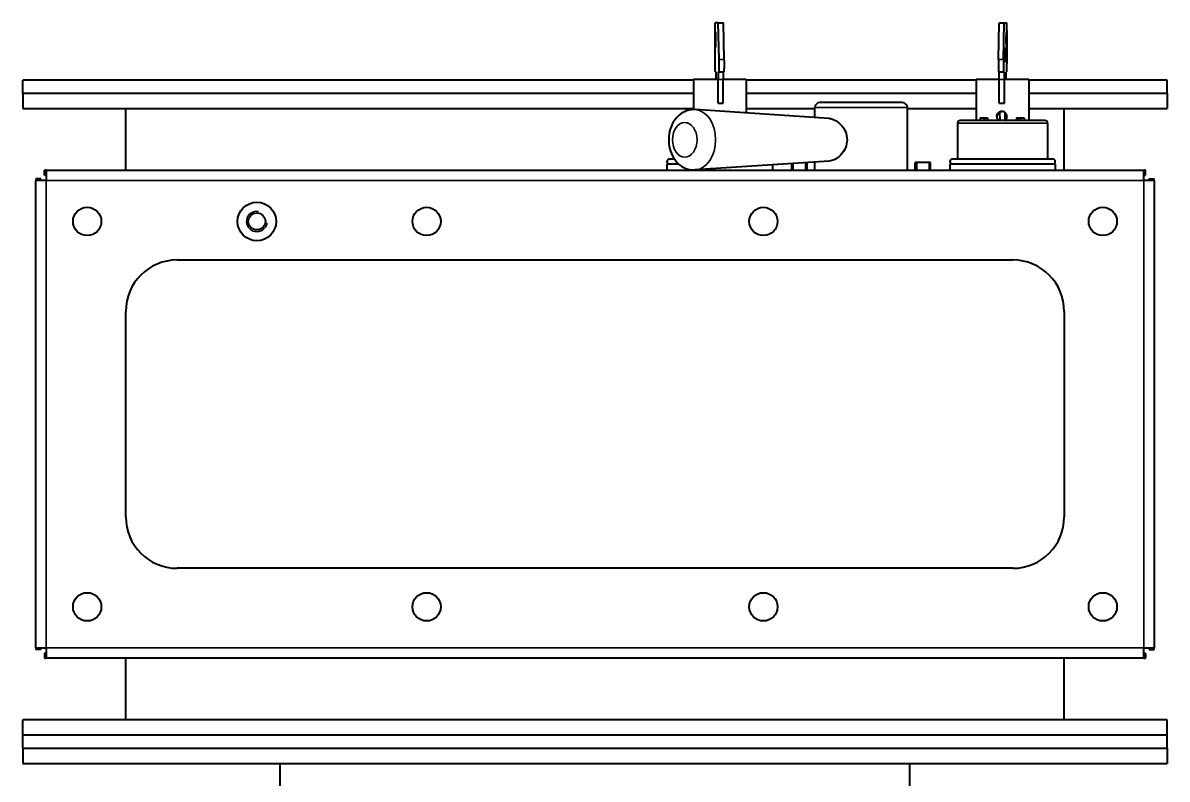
# Model space of a CAD drawing. Header units: millimetres. Extents: x 0 to 4205, y 0 to 2970.
# Drawn here: x 2556.9 to 3001.9, y 1519 to 1813.3 of the extents above; entities that cross this region are included whole.
import ezdxf

# ---------------------------------------------------------------- set-up
doc = ezdxf.new("R2010")
doc.units = ezdxf.units.MM
doc.header["$LTSCALE"] = 5
doc.layers.add('가시적인 것(ISO)', color=3, linetype='Continuous', lineweight=40)
doc.layers.add('가시적인 좁은 것(ISO)', color=3, linetype='Continuous', lineweight=35)

msp = doc.modelspace()

# ---------------------------------------------------------------- linework, layer by layer
at = {"layer": '가시적인 것(ISO)'}
for p, q in [((2827.3361, 1813.3175), (2826.0839, 1813.3175)), ((2827.6907, 1799.0971), (2827.3361, 1813.3175)), ((2827.3361, 1813.3175), (2829.335, 1813.3175)), ((2829.6896, 1799.0971), (2829.335, 1813.3175)), ((2936.2856, 1799.0971), (2936.558, 1813.3175)), ((2936.558, 1813.3175), (2938.5573, 1813.3175)), ((2938.2849, 1799.0971), (2938.5573, 1813.3175)), ((2938.5573, 1813.3175), (2939.5192, 1813.3175)), ((2825.9824, 1810.3175), (2825.9824, 1797.3175)), ((2939.5972, 1810.3175), (2939.5972, 1797.3175)), ((2938.4107, 1803.2817), (2938.4107, 1798.1451)), ((2938.5066, 1803.2817), (2938.4107, 1803.2817)), ((2938.4245, 1802.4867), (2938.4345, 1802.4867)), ((2938.4245, 1801.2637), (2938.4245, 1802.4867)), ((2938.4345, 1802.4867), (2938.5066, 1802.4867)), ((2938.4345, 1801.2637), (2938.4345, 1802.4867)), ((2938.4966, 1802.4867), (2938.4966, 1803.2817)), ((2938.5066, 1802.4867), (2938.5066, 1803.2817)), ((2938.6493, 1802.609), (2938.6593, 1802.609)), ((2938.8739, 1803.2817), (2938.8129, 1803.2817)), ((2938.8129, 1803.2817), (2938.8129, 1798.1451)), ((2938.8267, 1800.8968), (2938.8267, 1802.4867)), ((2938.8267, 1802.4867), (2938.8367, 1802.4867)), ((2938.8367, 1802.4867), (2938.8703, 1802.4867)), ((2938.8367, 1800.8968), (2938.8367, 1802.4867)), ((2939.0495, 1802.609), (2939.0595, 1802.609)), ((2939.2076, 1803.2817), (2939.2076, 1802.4867)), ((2939.2596, 1803.2817), (2939.2076, 1803.2817)), ((2939.2076, 1802.4867), (2939.2357, 1802.4867)), ((2939.2357, 1802.4867), (2939.2357, 1798.1451)), ((2939.2496, 1798.1451), (2939.2496, 1803.2817)), ((2939.2596, 1798.1451), (2939.2596, 1803.2817)), ((2939.3423, 1803.2817), (2939.3423, 1798.1451)), ((2939.3985, 1803.2817), (2939.3423, 1803.2817)), ((2939.3561, 1801.3249), (2939.3561, 1802.4867)), ((2939.3561, 1802.4867), (2939.3661, 1802.4867)), ((2939.3661, 1802.4867), (2939.3988, 1802.4867)), ((2939.3661, 1801.3249), (2939.3661, 1802.4867)), ((2938.4107, 1798.1451), (2938.4345, 1798.1451)), ((2938.4245, 1801.2637), (2938.4345, 1801.2637)), ((2938.4245, 1800.4688), (2938.4345, 1800.4688)), ((2938.4245, 1798.1451), (2938.4245, 1800.4688)), ((2938.5049, 1801.2637), (2938.4345, 1801.2637)), ((2938.4345, 1800.4688), (2938.5049, 1800.4688)), ((2938.4345, 1798.1451), (2938.4345, 1800.4688)), ((2938.4949, 1800.4688), (2938.4949, 1801.2637)), ((2938.5049, 1800.4688), (2938.5049, 1801.2637)), ((2938.601, 1800.7134), (2938.611, 1800.7134)), ((2938.6493, 1798.8177), (2938.6593, 1798.8177)), ((2938.6522, 1800.958), (2938.6522, 1800.163)), ((2938.7294, 1800.958), (2938.6522, 1800.958)), ((2938.6522, 1800.163), (2938.7055, 1800.163)), ((2938.7025, 1801.5513), (2938.7267, 1801.5513)), ((2938.8129, 1798.1451), (2938.8367, 1798.1451)), ((2938.8267, 1800.8968), (2938.8367, 1800.8968)), ((2938.8267, 1798.1451), (2938.8267, 1800.1019)), ((2938.8267, 1800.1019), (2938.8367, 1800.1019)), ((2938.8703, 1800.8968), (2938.8367, 1800.8968)), ((2938.8367, 1800.1019), (2938.8739, 1800.1019)), ((2938.8367, 1798.1451), (2938.8367, 1800.1019)), ((2938.9046, 1801.6784), (2938.9146, 1801.6784)), ((2939.0016, 1800.7067), (2939.0116, 1800.7067)), ((2939.0495, 1798.8177), (2939.0595, 1798.8177)), ((2939.1208, 1800.7134), (2939.1308, 1800.7134)), ((2939.2357, 1798.1451), (2939.2596, 1798.1451)), ((2939.3423, 1798.1451), (2939.4015, 1798.1451)), ((2939.3561, 1801.3249), (2939.3661, 1801.3249)), ((2939.3561, 1798.94), (2939.3561, 1800.5299)), ((2939.3561, 1800.5299), (2939.3661, 1800.5299)), ((2939.3561, 1798.94), (2939.3661, 1798.94)), ((2939.3988, 1801.3249), (2939.3661, 1801.3249)), ((2939.3661, 1800.5299), (2939.401, 1800.5299)), ((2939.3661, 1798.94), (2939.3661, 1800.5299)), ((2939.401, 1798.94), (2939.3661, 1798.94)), ((2939.4155, 1800.9704), (2939.4255, 1800.9704)), ((2939.4292, 1801.9593), (2939.4392, 1801.9593)), ((2939.4356, 1799.7378), (2939.4456, 1799.7378)), ((2826.0839, 1794.3175), (2826.4494, 1794.3175)), ((2827.3446, 1794.3175), (2827.609, 1794.3175)), ((2827.609, 1794.3175), (2829.6078, 1794.3175)), ((2936.3483, 1794.3175), (2938.3477, 1794.3175)), ((2938.5508, 1794.3175), (2938.3477, 1794.3175)), ((2939.5192, 1794.3175), (2939.2384, 1794.3175)), ((2817.6456, 1791.0175), (2556.8956, 1791.0175)), ((2556.8956, 1786.0175), (2556.8956, 1791.0175)), ((2827.2414, 1791.3175), (2817.6456, 1791.3175)), ((2817.6456, 1791.3175), (2817.6456, 1779.5778)), ((2827.2414, 1782.1157), (2827.2414, 1791.3175)), ((2827.243, 1782.1157), (2827.243, 1791.3175)), ((2829.2419, 1782.1157), (2829.2419, 1791.3175)), ((2838.1456, 1791.3175), (2829.2419, 1791.3175)), ((2838.1456, 1791.3175), (2838.1456, 1778.2647)), ((2927.6456, 1791.0175), (2838.1456, 1791.0175)), ((2936.6295, 1791.3175), (2927.6456, 1791.3175)), ((2927.6456, 1791.3175), (2927.6456, 1775.3175)), ((2936.6295, 1782.1157), (2936.6295, 1791.3175)), ((2938.6288, 1782.1157), (2938.6288, 1791.3175)), ((2948.1456, 1791.3175), (2938.63, 1791.3175)), ((2938.63, 1782.1157), (2938.63, 1791.3175)), ((2948.1456, 1791.3175), (2948.1456, 1775.3175)), ((3001.8956, 1791.0175), (2948.1456, 1791.0175)), ((3001.8956, 1786.0175), (3001.8956, 1791.0175)), ((2556.8956, 1786.0175), (2817.6456, 1786.0175)), ((2556.8956, 1786.0175), (2817.6456, 1786.0175)), ((2556.8956, 1786.0175), (2556.8956, 1780.0175)), ((2838.1456, 1786.0175), (2927.6456, 1786.0175)), ((2838.1456, 1786.0175), (2927.6456, 1786.0175)), ((2948.1456, 1786.0175), (3001.8956, 1786.0175)), ((2948.1456, 1786.0175), (3001.8956, 1786.0175)), ((3001.8956, 1786.0175), (3001.8956, 1780.0175)), ((2556.8956, 1780.0175), (2817.6456, 1780.0175)), ((2596.8956, 1756.0175), (2596.8956, 1780.0175)), ((2827.2414, 1782.1157), (2827.243, 1782.1157)), ((2827.243, 1782.1157), (2829.2419, 1782.1157)), ((2838.1456, 1780.0175), (2864.8956, 1780.0175)), ((2864.8956, 1776.5078), (2864.8956, 1780.3175)), ((2898.8956, 1782.3175), (2866.8956, 1782.3175)), ((2900.8956, 1756.0175), (2900.8956, 1780.3175)), ((2900.8956, 1780.0175), (2927.6456, 1780.0175)), ((2936.6295, 1782.1157), (2938.6288, 1782.1157)), ((2938.63, 1782.1157), (2938.6288, 1782.1157)), ((2948.1456, 1780.0175), (3001.8956, 1780.0175)), ((2961.8956, 1756.0175), (2961.8956, 1780.0175)), ((2870.444, 1776.1434), (2818.3913, 1779.5621)), ((2929.2277, 1776.3175), (2929.2277, 1775.3175)), ((2929.2277, 1776.3175), (2931.9816, 1776.3175)), ((2930.7138, 1776.3175), (2930.7138, 1775.3175)), ((2930.9345, 1776.3175), (2930.9345, 1775.3175)), ((2931.9816, 1776.3175), (2931.9816, 1775.3175)), ((2936.9352, 1775.3175), (2936.8746, 1778.6445)), ((2938.9345, 1775.3175), (2938.8788, 1778.3797)), ((2943.3664, 1776.3175), (2943.3664, 1775.3175)), ((2943.3664, 1776.3175), (2946.2674, 1776.3175)), ((2943.8096, 1776.3175), (2943.8096, 1775.3175)), ((2944.8567, 1776.3175), (2944.8567, 1775.3175)), ((2946.2674, 1776.3175), (2946.2674, 1775.3175)), ((2920.3956, 1774.3175), (2920.3956, 1760.3175)), ((2954.3956, 1775.3175), (2921.3956, 1775.3175)), ((2939.0934, 1775.5152), (2939.0898, 1775.449)), ((2955.3956, 1774.3175), (2955.3956, 1760.3175)), ((2812.0175, 1758.3175), (2807.3956, 1758.3175)), ((2807.3956, 1758.3175), (2807.3956, 1756.0175)), ((2810.261, 1760.3175), (2808.3956, 1760.3175)), ((2870.444, 1759.4916), (2818.3913, 1756.0728)), ((2848.3956, 1758.0435), (2848.3956, 1756.0175)), ((2855.8956, 1756.0175), (2855.8956, 1758.5361)), ((2861.8956, 1756.0175), (2861.8956, 1758.9301)), ((2864.8956, 1756.0175), (2864.8956, 1759.1272)), ((2909.8956, 1759.0175), (2903.8956, 1759.0175)), ((2903.8956, 1756.0175), (2903.8956, 1759.0175)), ((2909.8956, 1756.0175), (2909.8956, 1759.0175)), ((2958.3956, 1758.3175), (2917.3956, 1758.3175)), ((2917.3956, 1758.3175), (2917.3956, 1756.0175)), ((2957.3956, 1760.3175), (2918.3956, 1760.3175)), ((2958.3956, 1758.3175), (2958.3956, 1756.0175)), ((2565.8956, 1756.0175), (2565.3098, 1756.0175)), ((2565.3098, 1754.0175), (2565.3098, 1756.0175)), ((2565.8956, 1754.0175), (2565.3098, 1754.0175)), ((2565.8956, 1756.0175), (2992.8956, 1756.0175)), ((2565.8956, 1756.0175), (2565.8956, 1752.0175)), ((2992.8956, 1752.0175), (2992.8956, 1756.0175)), ((2993.4814, 1756.0175), (2992.8956, 1756.0175)), ((2992.8956, 1754.0175), (2993.4814, 1754.0175)), ((2993.4814, 1754.0175), (2993.4814, 1756.0175)), ((2563.8956, 1752.6033), (2561.8956, 1752.6033)), ((2561.8956, 1752.6033), (2561.8956, 1752.0175)), ((2561.8956, 1570.0175), (2561.8956, 1752.0175)), ((2565.8956, 1752.0175), (2561.8956, 1752.0175)), ((2563.8956, 1752.0175), (2563.8956, 1752.6033)), ((2996.8956, 1752.0175), (2992.8956, 1752.0175)), ((2994.8956, 1752.0175), (2994.8956, 1752.6033)), ((2994.8956, 1752.6033), (2996.8956, 1752.6033)), ((2996.8956, 1752.0175), (2996.8956, 1752.6033)), ((2996.8956, 1752.0175), (2996.8956, 1570.0175)), ((2616.8956, 1721.0175), (2941.8956, 1721.0175)), ((2596.8956, 1621.0175), (2596.8956, 1701.0175)), ((2961.8956, 1701.0175), (2961.8956, 1621.0175)), ((2941.8956, 1601.0175), (2616.8956, 1601.0175)), ((2561.8956, 1570.0175), (2565.8956, 1570.0175)), ((2561.8956, 1570.0175), (2561.8956, 1569.4317)), ((2563.8956, 1569.4317), (2561.8956, 1569.4317)), ((2563.8956, 1570.0175), (2563.8956, 1569.4317)), ((2565.8956, 1568.0175), (2565.3098, 1568.0175)), ((2565.3098, 1568.0175), (2565.3098, 1566.0175)), ((2565.8956, 1570.0175), (2565.8956, 1566.0175)), ((2992.8956, 1566.0175), (2992.8956, 1570.0175)), ((2992.8956, 1570.0175), (2996.8956, 1570.0175)), ((2992.8956, 1568.0175), (2993.4814, 1568.0175)), ((2993.4814, 1568.0175), (2993.4814, 1566.0175)), ((2994.8956, 1570.0175), (2994.8956, 1569.4317)), ((2994.8956, 1569.4317), (2996.8956, 1569.4317)), ((2996.8956, 1569.4317), (2996.8956, 1570.0175)), ((2565.3098, 1566.0175), (2565.8956, 1566.0175)), ((2992.8956, 1566.0175), (2565.8956, 1566.0175)), ((2596.8956, 1542.0175), (2596.8956, 1566.0175)), ((2961.8956, 1542.0175), (2961.8956, 1566.0175)), ((2992.8956, 1566.0175), (2993.4814, 1566.0175)), ((3001.8956, 1542.0175), (2556.8956, 1542.0175)), ((2556.8956, 1536.0175), (2556.8956, 1542.0175)), ((3001.8956, 1536.0175), (3001.8956, 1542.0175)), ((3001.8956, 1536.0175), (2556.8956, 1536.0175)), ((2556.8956, 1531.0175), (2556.8956, 1536.0175)), ((3001.8956, 1536.0175), (2556.8956, 1536.0175)), ((3001.8956, 1531.0175), (3001.8956, 1536.0175)), ((2556.8956, 1531.0175), (3001.8956, 1531.0175)), ((2556.8956, 1531.0175), (2556.8956, 1525.0175)), ((2556.8956, 1531.0175), (3001.8956, 1531.0175)), ((3001.8956, 1531.0175), (3001.8956, 1525.0175)), ((2556.8956, 1525.0175), (3001.8956, 1525.0175)), ((2656.8956, 1451.0175), (2656.8956, 1525.0175)), ((2901.8956, 1451.0175), (2901.8956, 1525.0175))]:
    msp.add_line(p, q, dxfattribs=at)
for centre, radius in [((2581.8956, 1736.0175), 5.5), ((2647.8956, 1736.0175), 7.5), ((2713.8956, 1736.0175), 5.5), ((2844.8956, 1736.0175), 5.5), ((2976.8956, 1736.0175), 5.5), ((2647.8956, 1736.0175), 3.3235), ((2581.8956, 1586.0175), 5.5), ((2713.8956, 1586.0175), 5.5), ((2844.8956, 1586.0175), 5.5), ((2976.8956, 1586.0175), 5.5)]:
    msp.add_circle(centre, radius, dxfattribs=at)
for centre, radius, start, end in [((2866.8956, 1780.3175), 2, 90, 180), ((2898.8956, 1780.3175), 2, 0, 90), ((2921.3956, 1774.3175), 1, 90, 180), ((2954.3956, 1774.3175), 1, 0, 90), ((2808.3956, 1759.3175), 1, 90, 270), ((2918.3956, 1759.3175), 1, 90, 270), ((2957.3956, 1759.3175), 1, 270, 90), ((2616.8956, 1701.0175), 20, 90, 180), ((2941.8956, 1701.0175), 20, 0, 90), ((2616.8956, 1621.0175), 20, 180, 270), ((2941.8956, 1621.0175), 20, 270, 0)]:
    msp.add_arc(centre, radius, start, end, dxfattribs=at)
for centre, major_axis, ratio, start_param, end_param in [((2826.0839, 1810.3175), (0, 3), 0.03384274, 0, 1.57079633), ((2939.5192, 1810.3175), (0, 3), 0.02599731, 4.71238898, 6.28318531), ((2827.609, 1797.3175), (0, -3), 0.03384274, 0, 2.20582306), ((2829.6078, 1797.3175), (0, -3), 0.03384274, 0, 2.20582306), ((2936.3483, 1797.3175), (0, -3), 0.02599731, 4.07736224, 6.28318531), ((2938.3477, 1797.3175), (0, -3), 0.02599731, 4.07736224, 6.28318531), ((2826.0839, 1797.3175), (0, -3), 0.03384274, 4.71238898, 6.28318531), ((2826.4494, 1791.3175), (0, 3), 0.03384274, 4.71238898, 6.28318531), ((2827.3446, 1791.3175), (0, 3), 0.03384274, 0, 1.57079633), ((2829.3434, 1791.3175), (0, 3), 0.03384274, 0, 1.57079633), ((2936.5515, 1791.3175), (0, 3), 0.02599731, 4.71238898, 6.28318531), ((2938.5508, 1791.3175), (0, 3), 0.02599731, 4.71238898, 6.28318531), ((2939.2384, 1791.3175), (0, 3), 0.02599731, 0, 1.57079633), ((2939.5192, 1797.3175), (0, -3), 0.02599731, 0, 1.57079633), ((2939.0825, 1776.4215), (0, -1), 0.02599731, 0.43633231, 1.41615472)]:
    msp.add_ellipse(centre, major_axis=major_axis, ratio=ratio, start_param=start_param, end_param=end_param, dxfattribs=at)
for centre, ratio in [((2826.2024, 1806.8175), 0.03384274), ((2939.4282, 1806.8175), 0.02599731)]:
    msp.add_ellipse(centre, major_axis=(0, 3), ratio=ratio, dxfattribs=at)
for points, knots in [([(2938.6593, 1803.404), (2938.6569, 1803.4017), (2938.6521, 1803.3972), (2938.6452, 1803.3584), (2938.6385, 1803.2976), (2938.632, 1803.2112), (2938.6257, 1803.0998), (2938.6197, 1802.963), (2938.614, 1802.8018), (2938.6095, 1802.649), (2938.606, 1802.5178), (2938.6036, 1802.4155), (2938.6013, 1802.3104), (2938.5992, 1802.2029), (2938.5973, 1802.0931), (2938.5955, 1801.9803), (2938.5939, 1801.8644), (2938.5925, 1801.747), (2938.5912, 1801.6262), (2938.5901, 1801.5035), (2938.5892, 1801.3785), (2938.5885, 1801.2502), (2938.5878, 1801.1198), (2938.5875, 1800.9865), (2938.5872, 1800.8509), (2938.5871, 1800.7596), (2938.5871, 1800.7134)], [0, 0, 0, 0, 0.06440966, 0.12713175, 0.18869519, 0.2499531, 0.3113145, 0.37340191, 0.43699638, 0.50232306, 0.5352272, 0.56753231, 0.59931765, 0.63048805, 0.66142618, 0.69208749, 0.72256393, 0.75284128, 0.78302271, 0.81315811, 0.84352701, 0.87410007, 0.90484775, 0.93622105, 0.96770947, 1, 1, 1, 1]), ([(2938.601, 1800.7134), (2938.601, 1800.7746), (2938.6011, 1800.8957), (2938.6018, 1801.0742), (2938.6029, 1801.2475), (2938.6043, 1801.416), (2938.6063, 1801.5786), (2938.6087, 1801.7364), (2938.6115, 1801.8892), (2938.6147, 1802.0337), (2938.6182, 1802.169), (2938.622, 1802.2857), (2938.626, 1802.3866), (2938.6302, 1802.4676), (2938.6347, 1802.5315), (2938.6393, 1802.5757), (2938.6442, 1802.6049), (2938.6476, 1802.6076), (2938.6493, 1802.609)], [0, 0, 0, 0, 0.06228214, 0.12313777, 0.18310441, 0.24335663, 0.30366895, 0.3653625, 0.42838203, 0.49343794, 0.5587387, 0.62189388, 0.68372852, 0.7453156, 0.80683019, 0.86930842, 0.93350979, 1, 1, 1, 1]), ([(2938.611, 1800.7134), (2938.611, 1800.7746), (2938.6111, 1800.8957), (2938.6118, 1801.0742), (2938.6128, 1801.2475), (2938.6143, 1801.416), (2938.6163, 1801.5786), (2938.6187, 1801.7364), (2938.6215, 1801.8892), (2938.6247, 1802.0337), (2938.6282, 1802.169), (2938.632, 1802.2857), (2938.636, 1802.3866), (2938.6402, 1802.4676), (2938.6447, 1802.5315), (2938.6493, 1802.5757), (2938.6542, 1802.6049), (2938.6576, 1802.6076), (2938.6593, 1802.609)], [0, 0, 0, 0, 0.06228214, 0.12313777, 0.18310441, 0.24335663, 0.30366895, 0.3653625, 0.42838203, 0.49343794, 0.5587387, 0.62189388, 0.68372852, 0.7453156, 0.80683019, 0.86930842, 0.93350979, 1, 1, 1, 1]), ([(2938.7167, 1801.5513), (2938.7161, 1801.6199), (2938.7149, 1801.7557), (2938.7127, 1801.9499), (2938.7101, 1802.1344), (2938.7071, 1802.3087), (2938.7038, 1802.4719), (2938.7001, 1802.6252), (2938.696, 1802.7676), (2938.6916, 1802.8991), (2938.6869, 1803.0171), (2938.682, 1803.1203), (2938.677, 1803.2093), (2938.6718, 1803.2796), (2938.6664, 1803.3353), (2938.6608, 1803.3754), (2938.6568, 1803.3925), (2938.6547, 1803.3974), (2938.6545, 1803.3978)], [0, 0, 0, 0, 0.063374915, 0.125434694, 0.186460742, 0.247233484, 0.307729912, 0.368833346, 0.430759571, 0.493705985, 0.556880924, 0.619424008, 0.68145798, 0.743422033, 0.805927639, 0.869346907, 0.934005383, 0.941114775, 0.941114775, 0.941114775, 0.941114775]), ([(2938.7267, 1801.5513), (2938.7261, 1801.6199), (2938.7249, 1801.7557), (2938.7227, 1801.9499), (2938.7201, 1802.1344), (2938.7171, 1802.3087), (2938.7138, 1802.4719), (2938.71, 1802.6252), (2938.706, 1802.7676), (2938.7016, 1802.8991), (2938.6969, 1803.0171), (2938.692, 1803.1203), (2938.687, 1803.2093), (2938.6817, 1803.2796), (2938.6764, 1803.3353), (2938.6708, 1803.3754), (2938.6651, 1803.3999), (2938.6612, 1803.4026), (2938.6593, 1803.404)], [0, 0, 0, 0, 0.063374915, 0.125434694, 0.186460742, 0.247233484, 0.307729912, 0.368833346, 0.430759571, 0.493705985, 0.556880924, 0.619424008, 0.68145798, 0.743422033, 0.805927639, 0.869346907, 0.934005383, 1, 1, 1, 1]), ([(2938.6593, 1802.609), (2938.6606, 1802.6082), (2938.6631, 1802.6066), (2938.6668, 1802.5911), (2938.6704, 1802.5647), (2938.6739, 1802.5313), (2938.6772, 1802.4846), (2938.6803, 1802.4294), (2938.6833, 1802.3631), (2938.6861, 1802.2875), (2938.6888, 1802.2052), (2938.6913, 1802.1217), (2938.6936, 1802.033), (2938.6958, 1801.9429), (2938.6977, 1801.8495), (2938.6995, 1801.7534), (2938.7011, 1801.6541), (2938.7021, 1801.5856), (2938.7025, 1801.5513)], [0, 0, 0, 0, 0.07172454, 0.14104608, 0.20837252, 0.2739109, 0.33845577, 0.40219734, 0.46580792, 0.52954452, 0.59298722, 0.65454628, 0.71466134, 0.7738578, 0.83134583, 0.88834506, 0.9440704, 1, 1, 1, 1]), ([(2938.9046, 1801.6784), (2938.9046, 1801.7365), (2938.9045, 1801.8502), (2938.9039, 1802.0166), (2938.9029, 1802.1745), (2938.9015, 1802.3244), (2938.8997, 1802.4651), (2938.8975, 1802.5991), (2938.8949, 1802.7225), (2938.8919, 1802.8373), (2938.8887, 1802.9399), (2938.8854, 1803.0312), (2938.882, 1803.1094), (2938.8785, 1803.1718), (2938.875, 1803.2205), (2938.8713, 1803.2564), (2938.8676, 1803.2781), (2938.8651, 1803.2805), (2938.8639, 1803.2817)], [0, 0, 0, 0, 0.06990935, 0.13693333, 0.20208557, 0.26532931, 0.3283129, 0.39144478, 0.45527375, 0.52066965, 0.58577214, 0.64849332, 0.70923813, 0.76812294, 0.82638424, 0.8838105, 0.94160867, 1, 1, 1, 1]), ([(2938.8703, 1802.4867), (2938.8716, 1802.4842), (2938.8741, 1802.4792), (2938.8777, 1802.4364), (2938.8812, 1802.3697), (2938.8839, 1802.2917), (2938.8859, 1802.2201), (2938.8872, 1802.1578), (2938.8883, 1802.0921), (2938.8892, 1802.0201), (2938.8899, 1801.9439), (2938.8904, 1801.8619), (2938.8907, 1801.7753), (2938.8908, 1801.7157), (2938.8908, 1801.6851)], [0, 0, 0, 0, 0.1150066, 0.22951552, 0.34729841, 0.47280168, 0.53705832, 0.6000093, 0.66289545, 0.7257167, 0.7906769, 0.85733732, 0.9266507, 1, 1, 1, 1]), ([(2938.9146, 1801.6784), (2938.9146, 1801.7365), (2938.9145, 1801.8502), (2938.9139, 1802.0166), (2938.9129, 1802.1745), (2938.9115, 1802.3244), (2938.9097, 1802.4651), (2938.9075, 1802.5991), (2938.9049, 1802.7225), (2938.9019, 1802.8373), (2938.8987, 1802.9399), (2938.8954, 1803.0312), (2938.892, 1803.1094), (2938.8885, 1803.1718), (2938.885, 1803.2205), (2938.8813, 1803.2564), (2938.8776, 1803.2781), (2938.8751, 1803.2805), (2938.8739, 1803.2817)], [0, 0, 0, 0, 0.06990935, 0.13693333, 0.20208557, 0.26532931, 0.3283129, 0.39144478, 0.45527375, 0.52066965, 0.58577214, 0.64849332, 0.70923813, 0.76812294, 0.82638424, 0.8838105, 0.94160867, 1, 1, 1, 1]), ([(2939.0593, 1803.404), (2939.0569, 1803.4017), (2939.0521, 1803.3972), (2939.045, 1803.3585), (2939.0383, 1803.2979), (2939.0318, 1803.2114), (2939.0256, 1803.1), (2939.0196, 1802.9631), (2939.0139, 1802.8023), (2939.0086, 1802.6185), (2939.0037, 1802.4193), (2938.9995, 1802.206), (2938.9958, 1801.9826), (2938.9929, 1801.7482), (2938.9906, 1801.504), (2938.9889, 1801.2494), (2938.9879, 1800.9847), (2938.9878, 1800.8046), (2938.9877, 1800.7134)], [0, 0, 0, 0, 0.06546991, 0.12901913, 0.19117778, 0.25259569, 0.31391495, 0.3757807, 0.43900092, 0.50366171, 0.5682531, 0.63080653, 0.69206765, 0.75257004, 0.81287445, 0.87383673, 0.9360911, 1, 1, 1, 1]), ([(2939.0016, 1800.7067), (2939.0016, 1800.7717), (2939.0017, 1800.8995), (2939.0024, 1801.0873), (2939.0035, 1801.2679), (2939.005, 1801.441), (2939.007, 1801.6064), (2939.0094, 1801.7642), (2939.0122, 1801.9148), (2939.0155, 1802.0555), (2939.019, 1802.185), (2939.0228, 1802.2982), (2939.0268, 1802.3946), (2939.031, 1802.4737), (2939.0353, 1802.5335), (2939.0399, 1802.578), (2939.0446, 1802.6042), (2939.0478, 1802.6074), (2939.0495, 1802.609)], [0, 0, 0, 0, 0.06621357, 0.13000403, 0.19261242, 0.25465142, 0.31602589, 0.3776457, 0.44055984, 0.50510731, 0.5693339, 0.63173033, 0.69263702, 0.75296437, 0.81327516, 0.87414646, 0.93605397, 1, 1, 1, 1]), ([(2939.0116, 1800.7067), (2939.0116, 1800.7717), (2939.0117, 1800.8995), (2939.0124, 1801.0873), (2939.0135, 1801.2679), (2939.015, 1801.441), (2939.017, 1801.6064), (2939.0194, 1801.7642), (2939.0222, 1801.9148), (2939.0255, 1802.0555), (2939.029, 1802.185), (2939.0328, 1802.2982), (2939.0368, 1802.3946), (2939.041, 1802.4737), (2939.0453, 1802.5335), (2939.0499, 1802.578), (2939.0546, 1802.6042), (2939.0578, 1802.6074), (2939.0595, 1802.609)], [0, 0, 0, 0, 0.06621357, 0.13000403, 0.19261242, 0.25465142, 0.31602589, 0.3776457, 0.44055984, 0.50510731, 0.5693339, 0.63173033, 0.69263702, 0.75296437, 0.81327516, 0.87414646, 0.93605397, 1, 1, 1, 1]), ([(2939.1208, 1800.7134), (2939.1208, 1800.8046), (2939.1207, 1800.9847), (2939.1196, 1801.2495), (2939.118, 1801.504), (2939.1156, 1801.7482), (2939.1127, 1801.9829), (2939.109, 1802.206), (2939.1047, 1802.419), (2939.0998, 1802.6189), (2939.0944, 1802.8016), (2939.0887, 1802.9633), (2939.0828, 1803.0997), (2939.0766, 1803.2114), (2939.0701, 1803.2978), (2939.0634, 1803.3584), (2939.0581, 1803.3881), (2939.055, 1803.3959), (2939.0543, 1803.3974)], [0, 0, 0, 0, 0.063969964, 0.126283829, 0.187358745, 0.24779723, 0.308455049, 0.370011993, 0.432898882, 0.497705101, 0.562761596, 0.626042216, 0.687967087, 0.749142467, 0.81040796, 0.872191176, 0.935137183, 0.955249727, 0.955249727, 0.955249727, 0.955249727]), ([(2939.1308, 1800.7134), (2939.1308, 1800.8046), (2939.1306, 1800.9847), (2939.1296, 1801.2495), (2939.128, 1801.504), (2939.1256, 1801.7482), (2939.1227, 1801.9829), (2939.119, 1802.206), (2939.1147, 1802.419), (2939.1098, 1802.6189), (2939.1044, 1802.8016), (2939.0987, 1802.9633), (2939.0928, 1803.0997), (2939.0866, 1803.2114), (2939.0801, 1803.2978), (2939.0734, 1803.3584), (2939.0664, 1803.3972), (2939.0617, 1803.4017), (2939.0593, 1803.404)], [0, 0, 0, 0, 0.06396996, 0.12628383, 0.18735874, 0.24779723, 0.30845505, 0.37001199, 0.43289888, 0.4977051, 0.5627616, 0.62604222, 0.68796709, 0.74914247, 0.81040796, 0.87219118, 0.93513718, 1, 1, 1, 1]), ([(2939.0595, 1802.609), (2939.0611, 1802.6074), (2939.0642, 1802.6043), (2939.0689, 1802.5778), (2939.0734, 1802.5337), (2939.0777, 1802.4733), (2939.0818, 1802.3946), (2939.0858, 1802.2982), (2939.0895, 1802.1847), (2939.0931, 1802.0555), (2939.0963, 1801.9147), (2939.0992, 1801.7643), (2939.1016, 1801.6062), (2939.1036, 1801.4415), (2939.1051, 1801.2676), (2939.1062, 1801.0874), (2939.1068, 1800.8995), (2939.1069, 1800.7717), (2939.107, 1800.7067)], [0, 0, 0, 0, 0.063244121, 0.124449935, 0.184950834, 0.244601771, 0.30489548, 0.365787748, 0.428194631, 0.492696429, 0.557520489, 0.620704217, 0.682588072, 0.744362156, 0.806562232, 0.869438903, 0.933502702, 1, 1, 1, 1]), ([(2939.4292, 1801.9593), (2939.4292, 1802.0008), (2939.4291, 1802.0828), (2939.4286, 1802.2047), (2939.4278, 1802.3231), (2939.4267, 1802.4396), (2939.4252, 1802.552), (2939.4234, 1802.6618), (2939.4213, 1802.7696), (2939.4189, 1802.8729), (2939.4162, 1802.9699), (2939.4131, 1803.0536), (2939.4098, 1803.124), (2939.4061, 1803.183), (2939.4021, 1803.2276), (2939.3979, 1803.2585), (2939.3933, 1803.278), (2939.3902, 1803.2804), (2939.3885, 1803.2817)], [0, 0, 0, 0, 0.05427115, 0.10739015, 0.1608808, 0.21469696, 0.26932079, 0.32588115, 0.38424246, 0.44534576, 0.5075986, 0.57006323, 0.63424037, 0.70020151, 0.76931843, 0.84191786, 0.91865867, 1, 1, 1, 1]), ([(2939.4392, 1801.9593), (2939.4392, 1802.0008), (2939.4391, 1802.0828), (2939.4386, 1802.2047), (2939.4378, 1802.3231), (2939.4367, 1802.4396), (2939.4352, 1802.552), (2939.4334, 1802.6618), (2939.4313, 1802.7696), (2939.4289, 1802.8729), (2939.4262, 1802.9699), (2939.4231, 1803.0536), (2939.4198, 1803.124), (2939.4161, 1803.183), (2939.4121, 1803.2276), (2939.4079, 1803.2585), (2939.4033, 1803.278), (2939.4002, 1803.2804), (2939.3985, 1803.2817)], [0, 0, 0, 0, 0.05427115, 0.10739015, 0.1608808, 0.21469696, 0.26932079, 0.32588115, 0.38424246, 0.44534576, 0.5075986, 0.57006323, 0.63424037, 0.70020151, 0.76931843, 0.84191786, 0.91865867, 1, 1, 1, 1]), ([(2939.3988, 1802.4867), (2939.3995, 1802.4862), (2939.4008, 1802.4853), (2939.4026, 1802.4764), (2939.4044, 1802.4625), (2939.406, 1802.442), (2939.4075, 1802.4167), (2939.4088, 1802.3844), (2939.4101, 1802.3473), (2939.4115, 1802.2905), (2939.413, 1802.2132), (2939.4144, 1802.1158), (2939.4152, 1802.0117), (2939.4153, 1801.941), (2939.4154, 1801.9058)], [0, 0, 0, 0, 0.07843272, 0.15238941, 0.22341326, 0.29023867, 0.3555143, 0.41829968, 0.48121034, 0.54434747, 0.6661785, 0.77980366, 0.89032424, 1, 1, 1, 1]), ([(2938.5871, 1800.7134), (2938.5871, 1800.6672), (2938.5872, 1800.5759), (2938.5875, 1800.4402), (2938.5878, 1800.307), (2938.5885, 1800.1765), (2938.5892, 1800.0482), (2938.5901, 1799.923), (2938.5912, 1799.8), (2938.5925, 1799.6793), (2938.5939, 1799.5618), (2938.5955, 1799.4464), (2938.5973, 1799.3336), (2938.5992, 1799.2239), (2938.6013, 1799.1155), (2938.6036, 1799.0113), (2938.606, 1798.908), (2938.6095, 1798.777), (2938.614, 1798.6238), (2938.6197, 1798.4639), (2938.6257, 1798.3269), (2938.632, 1798.2155), (2938.6385, 1798.1291), (2938.6452, 1798.0683), (2938.6521, 1798.0296), (2938.6569, 1798.0251), (2938.6593, 1798.0228)], [0, 0, 0, 0, 0.03228892, 0.06377578, 0.09514752, 0.12589367, 0.15646522, 0.18683261, 0.21717714, 0.24715024, 0.2776276, 0.30790591, 0.33856569, 0.36950229, 0.40084952, 0.43246207, 0.4649301, 0.4978326, 0.56315603, 0.62661665, 0.68870097, 0.75005933, 0.81131419, 0.87287457, 0.93559354, 1, 1, 1, 1]), ([(2938.6493, 1798.8177), (2938.6476, 1798.8192), (2938.6442, 1798.8222), (2938.6393, 1798.8497), (2938.6347, 1798.8946), (2938.6302, 1798.957), (2938.626, 1799.0375), (2938.622, 1799.1361), (2938.6182, 1799.2521), (2938.6147, 1799.3854), (2938.6114, 1799.5291), (2938.6087, 1799.6816), (2938.6063, 1799.8392), (2938.6043, 1800.0027), (2938.6028, 1800.1724), (2938.6018, 1800.3475), (2938.6011, 1800.5285), (2938.601, 1800.6512), (2938.601, 1800.7134)], [0, 0, 0, 0, 0.06640324, 0.13047406, 0.19287056, 0.25419293, 0.31555542, 0.37695885, 0.43982936, 0.50459029, 0.56931483, 0.63225193, 0.69358454, 0.75440621, 0.81457962, 0.87541248, 0.93682955, 1, 1, 1, 1]), ([(2938.6593, 1798.8177), (2938.6576, 1798.8192), (2938.6542, 1798.8222), (2938.6493, 1798.8497), (2938.6447, 1798.8946), (2938.6402, 1798.957), (2938.636, 1799.0375), (2938.632, 1799.1361), (2938.6282, 1799.2521), (2938.6247, 1799.3854), (2938.6214, 1799.5291), (2938.6187, 1799.6816), (2938.6163, 1799.8392), (2938.6143, 1800.0027), (2938.6128, 1800.1724), (2938.6118, 1800.3475), (2938.6111, 1800.5285), (2938.611, 1800.6512), (2938.611, 1800.7134)], [0, 0, 0, 0, 0.06640324, 0.13047406, 0.19287056, 0.25419293, 0.31555542, 0.37695885, 0.43982936, 0.50459029, 0.56931483, 0.63225193, 0.69358454, 0.75440621, 0.81457962, 0.87541248, 0.93682955, 1, 1, 1, 1]), ([(2938.6539, 1798.0303), (2938.6543, 1798.0314), (2938.6568, 1798.0384), (2938.6612, 1798.0635), (2938.6672, 1798.1193), (2938.6732, 1798.1971), (2938.6791, 1798.2974), (2938.6851, 1798.4202), (2938.6911, 1798.5647), (2938.696, 1798.7006), (2938.6998, 1798.8208), (2938.7025, 1798.9196), (2938.705, 1799.0239), (2938.7073, 1799.135), (2938.7094, 1799.2524), (2938.7113, 1799.3759), (2938.713, 1799.5063), (2938.7145, 1799.6423), (2938.7158, 1799.7854), (2938.7169, 1799.9341), (2938.7178, 1800.0893), (2938.7185, 1800.2509), (2938.719, 1800.4187), (2938.7194, 1800.5931), (2938.7195, 1800.7736), (2938.7194, 1800.8959), (2938.7194, 1800.958)], [0.039526021, 0.039526021, 0.039526021, 0.039526021, 0.051177171, 0.102589993, 0.155174714, 0.20912061, 0.264631224, 0.322559653, 0.38265442, 0.445787647, 0.477855343, 0.509639611, 0.541142938, 0.572674329, 0.604220101, 0.636398637, 0.668591266, 0.701701418, 0.735311233, 0.769684967, 0.805282549, 0.841591024, 0.879340003, 0.918199691, 0.958465513, 1, 1, 1, 1]), ([(2938.6593, 1798.0228), (2938.6613, 1798.0251), (2938.6652, 1798.0299), (2938.6712, 1798.0635), (2938.6772, 1798.1193), (2938.6832, 1798.1971), (2938.6891, 1798.2974), (2938.6951, 1798.4202), (2938.7011, 1798.5647), (2938.706, 1798.7006), (2938.7098, 1798.8208), (2938.7125, 1798.9196), (2938.715, 1799.0239), (2938.7172, 1799.135), (2938.7194, 1799.2524), (2938.7213, 1799.3759), (2938.723, 1799.5063), (2938.7245, 1799.6423), (2938.7257, 1799.7854), (2938.7269, 1799.9341), (2938.7278, 1800.0893), (2938.7285, 1800.2509), (2938.729, 1800.4187), (2938.7293, 1800.5931), (2938.7295, 1800.7736), (2938.7294, 1800.8959), (2938.7294, 1800.958)], [0, 0, 0, 0, 0.05117717, 0.10258999, 0.15517471, 0.20912061, 0.26463122, 0.32255965, 0.38265442, 0.44578765, 0.47785534, 0.50963961, 0.54114294, 0.57267433, 0.6042201, 0.63639864, 0.66859127, 0.70170142, 0.73531123, 0.76968497, 0.80528255, 0.84159102, 0.87934, 0.91819969, 0.95846551, 1, 1, 1, 1]), ([(2938.7055, 1800.163), (2938.7052, 1800.1233), (2938.7044, 1800.0433), (2938.7029, 1799.9265), (2938.7013, 1799.8107), (2938.6994, 1799.696), (2938.6973, 1799.5834), (2938.6951, 1799.4708), (2938.6925, 1799.3608), (2938.6898, 1799.2506), (2938.6869, 1799.1484), (2938.6836, 1799.0599), (2938.6802, 1798.9849), (2938.6764, 1798.9238), (2938.6725, 1798.8759), (2938.6683, 1798.8415), (2938.6639, 1798.8214), (2938.6608, 1798.819), (2938.6593, 1798.8177)], [0, 0, 0, 0, 0.05318797, 0.10705303, 0.16218644, 0.21879193, 0.27673147, 0.3362687, 0.39805718, 0.46171431, 0.52602663, 0.58940666, 0.65316425, 0.71803149, 0.78432244, 0.85304993, 0.92474576, 1, 1, 1, 1]), ([(2938.8639, 1800.1019), (2938.8651, 1800.1031), (2938.8677, 1800.1054), (2938.8715, 1800.1274), (2938.8751, 1800.1619), (2938.8787, 1800.2096), (2938.8822, 1800.2723), (2938.8856, 1800.3482), (2938.8889, 1800.4378), (2938.8921, 1800.5397), (2938.895, 1800.6521), (2938.8976, 1800.7751), (2938.8998, 1800.9058), (2938.9015, 1801.0451), (2938.903, 1801.1915), (2938.9039, 1801.3471), (2938.9045, 1801.5101), (2938.9046, 1801.6216), (2938.9046, 1801.6784)], [0, 0, 0, 0, 0.05997973, 0.1189684, 0.17747374, 0.2364003, 0.29606904, 0.35686909, 0.4192894, 0.48432662, 0.54938338, 0.61289541, 0.67530614, 0.73771807, 0.80033796, 0.86475181, 0.93112072, 1, 1, 1, 1]), ([(2938.8908, 1801.6851), (2938.8908, 1801.6567), (2938.8907, 1801.601), (2938.8904, 1801.5194), (2938.8899, 1801.4415), (2938.8892, 1801.3685), (2938.8883, 1801.2981), (2938.8872, 1801.2333), (2938.8859, 1801.172), (2938.8839, 1801.098), (2938.8812, 1801.0178), (2938.8777, 1800.9493), (2938.8741, 1800.9039), (2938.8716, 1800.8992), (2938.8703, 1800.8968)], [0, 0, 0, 0, 0.06892712, 0.135342126, 0.199892351, 0.262827391, 0.325800463, 0.388887497, 0.452088287, 0.518286634, 0.646878377, 0.766948586, 0.883443472, 1, 1, 1, 1]), ([(2938.8739, 1800.1019), (2938.8751, 1800.1031), (2938.8777, 1800.1054), (2938.8815, 1800.1274), (2938.8851, 1800.1619), (2938.8887, 1800.2096), (2938.8922, 1800.2723), (2938.8956, 1800.3482), (2938.8989, 1800.4378), (2938.9021, 1800.5397), (2938.905, 1800.6521), (2938.9076, 1800.7751), (2938.9098, 1800.9058), (2938.9115, 1801.0451), (2938.913, 1801.1915), (2938.9139, 1801.3471), (2938.9145, 1801.5101), (2938.9146, 1801.6216), (2938.9146, 1801.6784)], [0, 0, 0, 0, 0.05997973, 0.1189684, 0.17747374, 0.2364003, 0.29606904, 0.35686909, 0.4192894, 0.48432662, 0.54938338, 0.61289541, 0.67530614, 0.73771807, 0.80033796, 0.86475181, 0.93112072, 1, 1, 1, 1]), ([(2938.9877, 1800.7134), (2938.9878, 1800.6231), (2938.9879, 1800.4449), (2938.989, 1800.1825), (2938.9906, 1799.9294), (2938.9929, 1799.6862), (2938.9958, 1799.4525), (2938.9995, 1799.2292), (2939.0037, 1799.015), (2939.0086, 1798.814), (2939.0139, 1798.6284), (2939.0196, 1798.4664), (2939.0256, 1798.3298), (2939.0318, 1798.2172), (2939.0383, 1798.1299), (2939.045, 1798.068), (2939.0521, 1798.0296), (2939.0569, 1798.0251), (2939.0593, 1798.0228)], [0, 0, 0, 0, 0.06329086, 0.12493218, 0.18572682, 0.2458698, 0.3062199, 0.36753038, 0.43031134, 0.49528131, 0.56029276, 0.62369669, 0.68561229, 0.74707562, 0.80861646, 0.87087692, 0.93447734, 1, 1, 1, 1]), ([(2939.0495, 1798.8177), (2939.0478, 1798.8193), (2939.0446, 1798.8225), (2939.0399, 1798.8488), (2939.0353, 1798.8933), (2939.031, 1798.953), (2939.0268, 1799.0324), (2939.0228, 1799.1275), (2939.019, 1799.2409), (2939.0155, 1799.3702), (2939.0122, 1799.511), (2939.0094, 1799.6607), (2939.007, 1799.8182), (2939.005, 1799.9823), (2939.0035, 1800.1534), (2939.0024, 1800.3318), (2939.0017, 1800.5171), (2939.0016, 1800.6429), (2939.0016, 1800.7067)], [0, 0, 0, 0, 0.06421689, 0.126386632, 0.187515767, 0.248082018, 0.308664899, 0.369656842, 0.432317569, 0.496816204, 0.561637086, 0.624554509, 0.686435331, 0.747773999, 0.809152416, 0.871392049, 0.934807209, 1, 1, 1, 1]), ([(2939.0595, 1798.8177), (2939.0578, 1798.8193), (2939.0546, 1798.8225), (2939.0499, 1798.8488), (2939.0453, 1798.8933), (2939.041, 1798.953), (2939.0368, 1799.0324), (2939.0328, 1799.1275), (2939.029, 1799.2409), (2939.0255, 1799.3702), (2939.0222, 1799.511), (2939.0194, 1799.6607), (2939.017, 1799.8182), (2939.015, 1799.9823), (2939.0135, 1800.1534), (2939.0124, 1800.3318), (2939.0117, 1800.5171), (2939.0116, 1800.6429), (2939.0116, 1800.7067)], [0, 0, 0, 0, 0.06421689, 0.126386632, 0.187515767, 0.248082018, 0.308664899, 0.369656842, 0.432317569, 0.496816204, 0.561637086, 0.624554509, 0.686435331, 0.747773999, 0.809152416, 0.871392049, 0.934807209, 1, 1, 1, 1]), ([(2939.0543, 1798.0293), (2939.055, 1798.0309), (2939.0581, 1798.0387), (2939.0634, 1798.0681), (2939.0701, 1798.1301), (2939.0766, 1798.2172), (2939.0828, 1798.3301), (2939.0887, 1798.4663), (2939.0944, 1798.629), (2939.0998, 1798.8136), (2939.1047, 1799.0153), (2939.109, 1799.2291), (2939.1127, 1799.4522), (2939.1156, 1799.6862), (2939.118, 1799.9294), (2939.1196, 1800.1824), (2939.1207, 1800.4449), (2939.1208, 1800.6231), (2939.1208, 1800.7134)], [0.044788081, 0.044788081, 0.044788081, 0.044788081, 0.064915213, 0.127912068, 0.189797334, 0.251186082, 0.312505959, 0.374480854, 0.437945499, 0.503351868, 0.568536524, 0.631650751, 0.693257421, 0.753763327, 0.814040696, 0.874948174, 0.936648524, 1, 1, 1, 1]), ([(2939.0593, 1798.0228), (2939.0617, 1798.0251), (2939.0664, 1798.0296), (2939.0734, 1798.0681), (2939.0801, 1798.1301), (2939.0866, 1798.2172), (2939.0928, 1798.3301), (2939.0987, 1798.4663), (2939.1044, 1798.629), (2939.1098, 1798.8136), (2939.1147, 1799.0153), (2939.119, 1799.2291), (2939.1227, 1799.4522), (2939.1256, 1799.6862), (2939.128, 1799.9294), (2939.1296, 1800.1824), (2939.1306, 1800.4449), (2939.1308, 1800.6231), (2939.1308, 1800.7134)], [0, 0, 0, 0, 0.06491521, 0.12791207, 0.18979733, 0.25118608, 0.31250596, 0.37448085, 0.4379455, 0.50335187, 0.56853652, 0.63165075, 0.69325742, 0.75376333, 0.8140407, 0.87494817, 0.93664852, 1, 1, 1, 1]), ([(2939.107, 1800.7067), (2939.1069, 1800.6429), (2939.1068, 1800.5171), (2939.1062, 1800.3317), (2939.1051, 1800.1536), (2939.1036, 1799.9819), (2939.1016, 1799.8185), (2939.0992, 1799.6606), (2939.0963, 1799.511), (2939.0931, 1799.3702), (2939.0895, 1799.2412), (2939.0858, 1799.1275), (2939.0818, 1799.0323), (2939.0777, 1798.9534), (2939.0734, 1798.8931), (2939.0689, 1798.8489), (2939.0642, 1798.8225), (2939.0611, 1798.8193), (2939.0595, 1798.8177)], [0, 0, 0, 0, 0.06547344, 0.1291616, 0.19166918, 0.25320503, 0.31494563, 0.37709285, 0.44028113, 0.50538106, 0.57015736, 0.63282983, 0.69380697, 0.75435727, 0.81426207, 0.87502044, 0.93648673, 1, 1, 1, 1]), ([(2939.3915, 1798.1451), (2939.3925, 1798.1463), (2939.3946, 1798.1488), (2939.3979, 1798.1659), (2939.4012, 1798.1926), (2939.4047, 1798.2316), (2939.4082, 1798.2803), (2939.4119, 1798.34), (2939.4157, 1798.4111), (2939.4196, 1798.4899), (2939.4234, 1798.5829), (2939.4267, 1798.6968), (2939.4294, 1798.8289), (2939.4317, 1798.9772), (2939.4335, 1799.1439), (2939.4347, 1799.3265), (2939.4355, 1799.5267), (2939.4356, 1799.6658), (2939.4356, 1799.7378)], [0, 0, 0, 0, 0.045469477, 0.093488771, 0.143627723, 0.196604031, 0.252555691, 0.311326573, 0.373904675, 0.439616603, 0.505950269, 0.57052549, 0.634590779, 0.700106434, 0.768120585, 0.8401735, 0.917144063, 1, 1, 1, 1]), ([(2939.4154, 1801.9058), (2939.4153, 1801.8706), (2939.4152, 1801.7999), (2939.4144, 1801.6957), (2939.413, 1801.5976), (2939.4115, 1801.5202), (2939.4101, 1801.4635), (2939.4088, 1801.4261), (2939.4075, 1801.3951), (2939.406, 1801.3695), (2939.4044, 1801.3491), (2939.4026, 1801.3353), (2939.4008, 1801.3264), (2939.3995, 1801.3254), (2939.3988, 1801.3249)], [0, 0, 0, 0, 0.10963582, 0.22011615, 0.33457548, 0.45636215, 0.51947628, 0.58236404, 0.64461516, 0.70986702, 0.7766681, 0.84766608, 0.92159584, 1, 1, 1, 1]), ([(2939.401, 1800.5299), (2939.4022, 1800.5275), (2939.4048, 1800.5227), (2939.4085, 1800.4785), (2939.412, 1800.4102), (2939.4147, 1800.3305), (2939.4168, 1800.2576), (2939.4181, 1800.1957), (2939.4192, 1800.1303), (2939.4201, 1800.06), (2939.4209, 1799.985), (2939.4214, 1799.9056), (2939.4217, 1799.8216), (2939.4217, 1799.7643), (2939.4217, 1799.735)], [0, 0, 0, 0, 0.11712848, 0.23316017, 0.35351179, 0.48097886, 0.54622642, 0.6095758, 0.67173975, 0.73413235, 0.7975734, 0.86284323, 0.92979656, 1, 1, 1, 1]), ([(2939.4217, 1799.735), (2939.4217, 1799.7056), (2939.4217, 1799.6483), (2939.4214, 1799.5643), (2939.4209, 1799.485), (2939.4201, 1799.4099), (2939.4192, 1799.3395), (2939.4181, 1799.2734), (2939.4168, 1799.2115), (2939.4147, 1799.1385), (2939.412, 1799.0599), (2939.4085, 1798.9914), (2939.4048, 1798.9472), (2939.4022, 1798.9424), (2939.401, 1798.94)], [0, 0, 0, 0, 0.07019062, 0.13713172, 0.20238963, 0.26581909, 0.32820029, 0.39098994, 0.45432775, 0.51956339, 0.64655278, 0.76688242, 0.88289292, 1, 1, 1, 1]), ([(2939.4015, 1798.1451), (2939.4025, 1798.1463), (2939.4046, 1798.1488), (2939.4079, 1798.1659), (2939.4112, 1798.1926), (2939.4147, 1798.2316), (2939.4182, 1798.2803), (2939.4219, 1798.34), (2939.4257, 1798.4111), (2939.4296, 1798.4899), (2939.4334, 1798.5829), (2939.4367, 1798.6968), (2939.4394, 1798.8289), (2939.4417, 1798.9772), (2939.4434, 1799.1439), (2939.4447, 1799.3265), (2939.4455, 1799.5267), (2939.4455, 1799.6658), (2939.4456, 1799.7378)], [0, 0, 0, 0, 0.045469477, 0.093488771, 0.143627723, 0.196604031, 0.252555691, 0.311326573, 0.373904675, 0.439616603, 0.505950269, 0.57052549, 0.634590779, 0.700106434, 0.768120585, 0.8401735, 0.917144063, 1, 1, 1, 1]), ([(2939.4155, 1800.9704), (2939.4155, 1800.972), (2939.4157, 1800.9783), (2939.416, 1800.9903), (2939.4165, 1801.0125), (2939.4173, 1801.0442), (2939.4183, 1801.083), (2939.4194, 1801.1321), (2939.4208, 1801.1894), (2939.4224, 1801.253), (2939.424, 1801.3233), (2939.4254, 1801.4016), (2939.4266, 1801.4836), (2939.4276, 1801.5703), (2939.4283, 1801.6614), (2939.4289, 1801.7566), (2939.4292, 1801.8564), (2939.4292, 1801.9246), (2939.4292, 1801.9593)], [0, 0, 0, 0, 0.00527441, 0.02041841, 0.04663565, 0.08337231, 0.12998379, 0.18711255, 0.25471824, 0.33280285, 0.41517946, 0.49629442, 0.57742192, 0.65821838, 0.7402814, 0.82381946, 0.91015354, 1, 1, 1, 1]), ([(2939.4356, 1799.7378), (2939.4356, 1799.7924), (2939.4355, 1799.8979), (2939.4351, 1800.0499), (2939.4343, 1800.1892), (2939.4332, 1800.3159), (2939.4318, 1800.4305), (2939.43, 1800.5317), (2939.428, 1800.6214), (2939.4256, 1800.694), (2939.4233, 1800.7562), (2939.4212, 1800.8116), (2939.4195, 1800.8596), (2939.4181, 1800.8988), (2939.417, 1800.9282), (2939.4162, 1800.9507), (2939.4157, 1800.9624), (2939.4155, 1800.9688), (2939.4155, 1800.9704)], [0, 0, 0, 0, 0.10564587, 0.20451601, 0.29619793, 0.38152204, 0.46299034, 0.54090675, 0.61699884, 0.69328607, 0.76542001, 0.8274343, 0.88004662, 0.92339897, 0.95663151, 0.98096335, 0.9951777, 1, 1, 1, 1]), ([(2939.4255, 1800.9704), (2939.4255, 1800.972), (2939.4257, 1800.9783), (2939.426, 1800.9903), (2939.4265, 1801.0125), (2939.4273, 1801.0442), (2939.4283, 1801.083), (2939.4294, 1801.1321), (2939.4308, 1801.1894), (2939.4324, 1801.253), (2939.434, 1801.3233), (2939.4354, 1801.4016), (2939.4366, 1801.4836), (2939.4376, 1801.5703), (2939.4383, 1801.6614), (2939.4389, 1801.7566), (2939.4392, 1801.8564), (2939.4392, 1801.9246), (2939.4392, 1801.9593)], [0, 0, 0, 0, 0.00527441, 0.02041841, 0.04663565, 0.08337231, 0.12998379, 0.18711255, 0.25471824, 0.33280285, 0.41517946, 0.49629442, 0.57742192, 0.65821838, 0.7402814, 0.82381946, 0.91015354, 1, 1, 1, 1]), ([(2939.4456, 1799.7378), (2939.4456, 1799.7924), (2939.4455, 1799.8979), (2939.445, 1800.0499), (2939.4443, 1800.1892), (2939.4432, 1800.3159), (2939.4418, 1800.4305), (2939.44, 1800.5317), (2939.438, 1800.6214), (2939.4356, 1800.694), (2939.4333, 1800.7562), (2939.4312, 1800.8116), (2939.4295, 1800.8596), (2939.4281, 1800.8988), (2939.427, 1800.9282), (2939.4262, 1800.9507), (2939.4257, 1800.9624), (2939.4255, 1800.9688), (2939.4255, 1800.9704)], [0, 0, 0, 0, 0.10564587, 0.20451601, 0.29619793, 0.38152204, 0.46299034, 0.54090675, 0.61699884, 0.69328607, 0.76542001, 0.8274343, 0.88004662, 0.92339897, 0.95663151, 0.98096335, 0.9951777, 1, 1, 1, 1]), ([(2818.3913, 1779.5621), (2817.4281, 1779.6254), (2816.451, 1779.5178), (2814.5867, 1778.9885), (2813.706, 1778.5596), (2812.0469, 1777.4224), (2811.2961, 1776.6871), (2809.9415, 1774.9418), (2809.3805, 1773.9054), (2808.5106, 1771.6317), (2808.232, 1770.3828), (2808.0019, 1767.8277), (2808.0585, 1766.5202), (2808.5216, 1763.9693), (2808.9265, 1762.7246), (2810.0961, 1760.4467), (2810.8462, 1759.4031), (2812.6262, 1757.7446), (2813.6088, 1757.0918), (2815.6545, 1756.2842), (2816.6783, 1756.0721), (2817.9371, 1756.0523), (2818.1646, 1756.0579), (2818.3913, 1756.0728)], [6.2367769, 6.2367769, 6.2367769, 6.2367769, 6.48128786, 6.48128786, 6.73451573, 6.73451573, 7.02208039, 7.02208039, 7.35802059, 7.35802059, 7.72733512, 7.72733512, 8.10528087, 8.10528087, 8.48204902, 8.48204902, 8.84219604, 8.84219604, 9.15253256, 9.15253256, 9.41364219, 9.41364219, 9.47118637, 9.47118637, 9.47118637, 9.47118637]), ([(2870.4442, 1776.1429), (2871.1288, 1776.0963), (2871.8899, 1775.8793), (2873.4928, 1775.06), (2874.329, 1774.4097), (2875.6946, 1772.9363), (2876.3225, 1772.0133), (2877.1823, 1769.9806), (2877.4087, 1768.8693), (2877.4087, 1767.8175), (2877.4087, 1766.7657), (2877.1823, 1765.6543), (2876.3225, 1763.6216), (2875.6946, 1762.6987), (2874.329, 1761.2252), (2873.4928, 1760.575), (2871.8899, 1759.7556), (2871.1288, 1759.5387), (2870.4442, 1759.492)], [3.8474602, 3.8474602, 3.8474602, 3.8474602, 4.12831617, 4.12831617, 4.44760977, 4.44760977, 4.76315326, 4.76315326, 5.07869675, 5.07869675, 5.07869675, 5.39424024, 5.39424024, 5.70978373, 5.70978373, 6.02907734, 6.02907734, 6.30993331, 6.30993331, 6.30993331, 6.30993331]), ([(2939.6336, 1776.8183), (2939.6335, 1777.0571), (2939.5885, 1777.2947), (2939.4203, 1777.741), (2939.2972, 1777.9493), (2939.0999, 1778.1765), (2939.0565, 1778.2219), (2938.8195, 1778.4467), (2938.5912, 1778.5887), (2938.1167, 1778.7706), (2937.8737, 1778.8174), (2937.3641, 1778.8176), (2937.1219, 1778.7623), (2936.67, 1778.5887), (2936.4421, 1778.4465), (2936.207, 1778.2221), (2936.1642, 1778.177), (2935.9693, 1777.9511), (2935.8473, 1777.7439), (2935.6796, 1777.297), (2935.6349, 1777.0581), (2935.6349, 1776.8175)], [0, 0, 0, 0, 0.071625418, 0.071625418, 0.143338295, 0.143338295, 0.162219265, 0.162219265, 0.241274913, 0.241274913, 0.314152493, 0.314152493, 0.393531213, 0.393531213, 0.488670347, 0.488670347, 0.511158125, 0.511158125, 0.597293293, 0.597293293, 0.684217779, 0.684217779, 0.684217779, 0.684217779]), ([(2935.6349, 1776.8175), (2935.6349, 1776.5762), (2935.68, 1776.3366), (2935.8486, 1775.8887), (2935.9712, 1775.681), (2936.1673, 1775.4546), (2936.2104, 1775.4093), (2936.2733, 1775.3496), (2936.2911, 1775.3334), (2936.3092, 1775.3175)], [0, 0, 0, 0, 0.072371518, 0.072371518, 0.144078969, 0.144078969, 0.162932865, 0.162932865, 0.170176899, 0.170176899, 0.170176899, 0.170176899]), ([(2935.6882, 1776.8175), (2935.6882, 1777.0628), (2935.7345, 1777.3062), (2935.9084, 1777.7608), (2936.035, 1777.971), (2936.2364, 1778.1979), (2936.2801, 1778.2426), (2936.5176, 1778.4626), (2936.7457, 1778.601), (2937.146, 1778.7493), (2937.3743, 1778.8136), (2937.6551, 1778.8173)], [-0.828506487, -0.828506487, -0.828506487, -0.828506487, -0.700246166, -0.700246166, -0.572782202, -0.572782202, -0.539889336, -0.539889336, -0.403017266, -0.403017266, -0.317356504, -0.317356504, -0.317356504, -0.317356504]), ([(2935.6882, 1776.8175), (2935.6882, 1776.5748), (2935.7337, 1776.3341), (2935.9039, 1775.8838), (2936.0278, 1775.6751), (2936.2258, 1775.4483), (2936.2693, 1775.4031), (2936.3304, 1775.3455), (2936.3459, 1775.3314), (2936.3617, 1775.3175)], [0, 0, 0, 0, 0.072793801, 0.072793801, 0.145129121, 0.145129121, 0.164120137, 0.164120137, 0.170470331, 0.170470331, 0.170470331, 0.170470331]), ([(2938.9535, 1775.3175), (2938.971, 1775.3327), (2938.9881, 1775.3483), (2939.0511, 1775.4075), (2939.0948, 1775.4529), (2939.2938, 1775.6807), (2939.418, 1775.8901), (2939.5879, 1776.3387), (2939.6337, 1776.578), (2939.6336, 1776.8183)], [0.458167352, 0.458167352, 0.458167352, 0.458167352, 0.465085274, 0.465085274, 0.483988205, 0.483988205, 0.555536014, 0.555536014, 0.627117771, 0.627117771, 0.627117771, 0.627117771])]:
    msp.add_open_spline(points, degree=3, knots=knots, dxfattribs=at)
at = {"layer": '가시적인 좁은 것(ISO)'}
for p, q in [((2827.6907, 1799.0971), (2829.6896, 1799.0971)), ((2936.2856, 1799.0971), (2938.2849, 1799.0971)), ((2827.243, 1791.3175), (2829.2419, 1791.3175)), ((2936.6295, 1791.3175), (2938.6288, 1791.3175)), ((2864.8956, 1780.3175), (2900.8956, 1780.3175)), ((2935.6882, 1776.8175), (2935.6349, 1776.8175)), ((2920.3956, 1774.3175), (2955.3956, 1774.3175)), ((2856.4946, 1758.5754), (2856.4946, 1756.0175)), ((2861.2966, 1756.0175), (2861.2966, 1758.8908)), ((2904.4946, 1759.0175), (2904.4946, 1756.0175)), ((2909.2966, 1756.0175), (2909.2966, 1759.0175)), ((2565.8956, 1752.0175), (2565.8956, 1570.0175)), ((2992.8956, 1752.0175), (2565.8956, 1752.0175)), ((2992.8956, 1570.0175), (2992.8956, 1752.0175)), ((2565.8956, 1570.0175), (2992.8956, 1570.0175))]:
    msp.add_line(p, q, dxfattribs=at)
msp.add_arc((2647.8956, 1736.0175), 4, 80, 350, dxfattribs=at)
msp.add_ellipse((2818.0056, 1767.8175), major_axis=(0, 11.7573), ratio=0.70710678, start_param=3.18800106, end_param=6.2367769, dxfattribs=at)
msp.add_ellipse((2814.3062, 1767.8175), major_axis=(0, 6.7627), ratio=0.70710678, dxfattribs=at)

doc.saveas('drawing.dxf')
